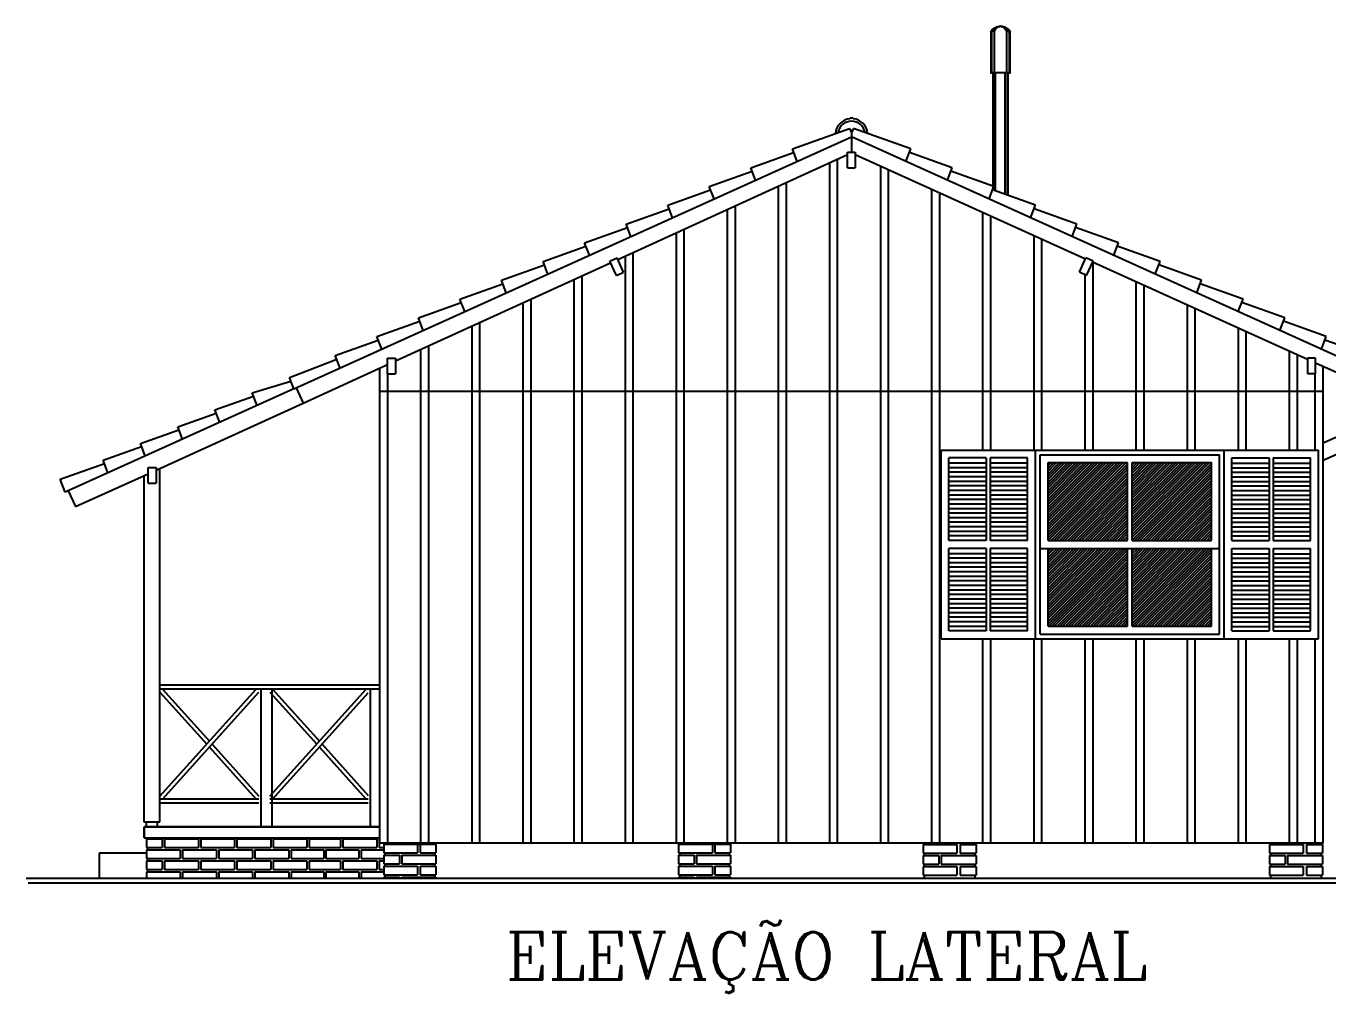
# Model space of a CAD drawing. Extents: x -7 to 226, y -20 to 32.
# Drawn here: x 101.46 to 109.74, y -10.3 to -4.16 of the extents above; entities that cross this region are included whole.
import ezdxf
from ezdxf.enums import TextEntityAlignment as Align

# ---------------------------------------------------------------- set-up
doc = ezdxf.new("R2010")
doc.units = 0
doc.header["$LTSCALE"] = 20
doc.linetypes.add('DASHED2', pattern=[0.375, 0.25, -0.125])
doc.layers.get('0').update_dxf_attribs({"linetype": 'CONTINUOUS'})
for name, color, linetype in [('CONCRETO', 5, 'CONTINUOUS'), ('DIM', 244, 'CONTINUOUS'), ('MADEIRAME', 244, 'CONTINUOUS'), ('PAREDE', 250, 'CONTINUOUS'), ('PEDRA', 250, 'CONTINUOUS'), ('TELHADO', 1, 'CONTINUOUS'), ('TEXTO', 244, 'CONTINUOUS'), ('VISTAL', 30, 'CONTINUOUS'), ('VISTAP', 244, 'CONTINUOUS')]:
    doc.layers.add(name, color=color, linetype=linetype)
doc.styles.add('ROMANC', font='romanc.shx', dxfattribs={"height": 0.08})

# ---------------------------------------------------------------- blocks, each defined once
blk = doc.blocks.new('*X14')
at = {"color": 0, "linetype": 'CONTINUOUS'}
for p, q in [((7.9789, -56.0319), (8.4578, -55.5531)), ((7.9789, -56.0142), (8.4401, -55.5531)), ((7.9789, -55.9966), (8.4224, -55.5531)), ((7.9789, -55.9789), (8.4047, -55.5531)), ((7.9789, -55.9612), (8.387, -55.5531)), ((7.9789, -55.9435), (8.3694, -55.5531)), ((7.9789, -55.9259), (8.3517, -55.5531)), ((7.9789, -55.9082), (8.334, -55.5531)), ((7.9789, -55.8905), (8.3163, -55.5531)), ((7.9789, -55.8728), (8.2987, -55.5531)), ((7.9789, -55.8551), (8.281, -55.5531)), ((7.9789, -55.8375), (8.2633, -55.5531)), ((7.9789, -55.8198), (8.2456, -55.5531)), ((7.9789, -55.8021), (8.2279, -55.5531)), ((7.9789, -55.7844), (8.2103, -55.5531)), ((7.9789, -55.7668), (8.1926, -55.5531)), ((7.9789, -55.7491), (8.1749, -55.5531)), ((7.9789, -55.7314), (8.1572, -55.5531)), ((7.9789, -55.7137), (8.1396, -55.5531)), ((7.9789, -55.696), (8.1219, -55.5531)), ((7.9789, -55.6784), (8.1042, -55.5531)), ((7.9789, -55.6607), (8.0865, -55.5531)), ((7.9789, -55.643), (8.0688, -55.5531)), ((7.9789, -55.6253), (8.0512, -55.5531)), ((7.9789, -55.6077), (8.0335, -55.5531)), ((7.9789, -55.59), (8.0158, -55.5531)), ((7.9789, -55.5723), (7.9981, -55.5531)), ((7.9789, -55.5546), (7.9805, -55.5531)), ((7.9804, -56.0481), (8.4754, -55.5531)), ((7.9981, -56.0481), (8.4839, -55.5623)), ((8.5139, -56.0449), (9.0058, -55.5531)), ((8.5139, -56.0273), (8.9881, -55.5531)), ((8.5139, -56.0096), (8.9704, -55.5531)), ((8.5139, -55.9919), (8.9527, -55.5531)), ((8.5139, -55.9742), (8.9351, -55.5531)), ((8.5139, -55.9565), (8.9174, -55.5531)), ((8.5139, -55.9389), (8.8997, -55.5531)), ((8.5139, -55.9212), (8.882, -55.5531)), ((8.5139, -55.9035), (8.8643, -55.5531)), ((8.5139, -55.8858), (8.8467, -55.5531)), ((8.5139, -55.8682), (8.829, -55.5531)), ((8.5139, -55.8505), (8.8113, -55.5531)), ((8.5139, -55.8328), (8.7936, -55.5531)), ((8.5139, -55.8151), (8.776, -55.5531)), ((8.5139, -55.7974), (8.7583, -55.5531)), ((8.5139, -55.7798), (8.7406, -55.5531)), ((8.5139, -55.7621), (8.7229, -55.5531)), ((8.5139, -55.7444), (8.7052, -55.5531)), ((8.5139, -55.7267), (8.6876, -55.5531)), ((8.5139, -55.7091), (8.6699, -55.5531)), ((8.5139, -55.6914), (8.6522, -55.5531)), ((8.5139, -55.6737), (8.6345, -55.5531)), ((8.5139, -55.656), (8.6169, -55.5531)), ((8.5139, -55.6383), (8.5992, -55.5531)), ((8.5139, -55.6207), (8.5815, -55.5531)), ((8.5139, -55.603), (8.5638, -55.5531)), ((8.5139, -55.5853), (8.5461, -55.5531)), ((8.5139, -55.5676), (8.5285, -55.5531)), ((8.5284, -56.0481), (9.0189, -55.5576)), ((8.0158, -56.0481), (8.4839, -55.58)), ((8.0335, -56.0481), (8.4839, -55.5976)), ((8.0511, -56.0481), (8.4839, -55.6153)), ((8.0688, -56.0481), (8.4839, -55.633)), ((8.0865, -56.0481), (8.4839, -55.6507)), ((8.5461, -56.0481), (9.0189, -55.5753)), ((8.5638, -56.0481), (9.0189, -55.593)), ((8.5815, -56.0481), (9.0189, -55.6106)), ((8.5992, -56.0481), (9.0189, -55.6283)), ((8.6168, -56.0481), (9.0189, -55.646)), ((8.1042, -56.0481), (8.4839, -55.6683)), ((8.1219, -56.0481), (8.4839, -55.686)), ((8.1395, -56.0481), (8.4839, -55.7037)), ((8.1572, -56.0481), (8.4839, -55.7214)), ((8.6345, -56.0481), (9.0189, -55.6637)), ((8.6522, -56.0481), (9.0189, -55.6814)), ((8.6699, -56.0481), (9.0189, -55.699)), ((8.6875, -56.0481), (9.0189, -55.7167)), ((8.7052, -56.0481), (9.0189, -55.7344)), ((8.1749, -56.0481), (8.4839, -55.7391)), ((8.1926, -56.0481), (8.4839, -55.7567)), ((8.2102, -56.0481), (8.4839, -55.7744)), ((8.2279, -56.0481), (8.4839, -55.7921)), ((8.2456, -56.0481), (8.4839, -55.8098)), ((8.7229, -56.0481), (9.0189, -55.7521)), ((8.7406, -56.0481), (9.0189, -55.7697)), ((8.7583, -56.0481), (9.0189, -55.7874)), ((8.7759, -56.0481), (9.0189, -55.8051)), ((8.2633, -56.0481), (8.4839, -55.8274)), ((8.281, -56.0481), (8.4839, -55.8451)), ((8.2986, -56.0481), (8.4839, -55.8628)), ((8.3163, -56.0481), (8.4839, -55.8805)), ((8.334, -56.0481), (8.4839, -55.8982)), ((8.7936, -56.0481), (9.0189, -55.8228)), ((8.8113, -56.0481), (9.0189, -55.8405)), ((8.829, -56.0481), (9.0189, -55.8581)), ((8.8466, -56.0481), (9.0189, -55.8758)), ((8.8643, -56.0481), (9.0189, -55.8935)), ((8.3517, -56.0481), (8.4839, -55.9158)), ((8.3693, -56.0481), (8.4839, -55.9335)), ((8.387, -56.0481), (8.4839, -55.9512)), ((8.4047, -56.0481), (8.4839, -55.9689)), ((8.882, -56.0481), (9.0189, -55.9112)), ((8.8997, -56.0481), (9.0189, -55.9288)), ((8.9174, -56.0481), (9.0189, -55.9465)), ((8.935, -56.0481), (9.0189, -55.9642)), ((8.9527, -56.0481), (9.0189, -55.9819)), ((8.4224, -56.0481), (8.4839, -55.9865)), ((8.4401, -56.0481), (8.4839, -56.0042)), ((8.4577, -56.0481), (8.4839, -56.0219)), ((8.4754, -56.0481), (8.4839, -56.0396)), ((8.9704, -56.0481), (9.0189, -55.9996)), ((8.9881, -56.0481), (9.0189, -56.0172)), ((9.0057, -56.0481), (9.0189, -56.0349)), ((7.9789, -56.5799), (8.4608, -56.0981)), ((7.9789, -56.5623), (8.4431, -56.0981)), ((7.9789, -56.5446), (8.4254, -56.0981)), ((7.9789, -56.5269), (8.4077, -56.0981)), ((7.9789, -56.5092), (8.3901, -56.0981)), ((7.9789, -56.4915), (8.3724, -56.0981)), ((7.9789, -56.4739), (8.3547, -56.0981)), ((7.9789, -56.4562), (8.337, -56.0981)), ((7.9789, -56.4385), (8.3193, -56.0981)), ((7.9789, -56.4208), (8.3017, -56.0981)), ((7.9789, -56.4032), (8.284, -56.0981)), ((7.9789, -56.3855), (8.2663, -56.0981)), ((7.9789, -56.3678), (8.2486, -56.0981)), ((7.9789, -56.3501), (8.231, -56.0981)), ((7.9789, -56.3324), (8.2133, -56.0981)), ((7.9789, -56.3148), (8.1956, -56.0981)), ((7.9789, -56.2971), (8.1779, -56.0981)), ((7.9789, -56.2794), (8.1602, -56.0981)), ((7.9789, -56.2617), (8.1426, -56.0981)), ((7.9789, -56.2441), (8.1249, -56.0981)), ((7.9789, -56.2264), (8.1072, -56.0981)), ((7.9789, -56.2087), (8.0895, -56.0981)), ((7.9789, -56.191), (8.0719, -56.0981)), ((7.9789, -56.1733), (8.0542, -56.0981)), ((7.9789, -56.1557), (8.0365, -56.0981)), ((7.9789, -56.138), (8.0188, -56.0981)), ((7.9789, -56.1203), (8.0011, -56.0981)), ((7.9789, -56.1026), (7.9835, -56.0981)), ((7.9834, -56.5931), (8.4784, -56.0981)), ((8.0011, -56.5931), (8.4839, -56.1103)), ((8.0188, -56.5931), (8.4839, -56.128)), ((8.0365, -56.5931), (8.4839, -56.1456)), ((8.5139, -56.1156), (8.5315, -56.0981)), ((8.5139, -56.1333), (8.5492, -56.0981)), ((8.5139, -56.151), (8.5668, -56.0981)), ((8.5139, -56.1687), (8.5845, -56.0981)), ((8.5139, -56.1864), (8.6022, -56.0981)), ((8.5139, -56.204), (8.6199, -56.0981)), ((8.5139, -56.2217), (8.6375, -56.0981)), ((8.5139, -56.2394), (8.6552, -56.0981)), ((8.5139, -56.2571), (8.6729, -56.0981)), ((8.5139, -56.2747), (8.6906, -56.0981)), ((8.5139, -56.2924), (8.7083, -56.0981)), ((8.5139, -56.3101), (8.7259, -56.0981)), ((8.5139, -56.3278), (8.7436, -56.0981)), ((8.5139, -56.3455), (8.7613, -56.0981)), ((8.5139, -56.3631), (8.779, -56.0981)), ((8.5139, -56.3808), (8.7966, -56.0981)), ((8.5139, -56.3985), (8.8143, -56.0981)), ((8.5139, -56.4162), (8.832, -56.0981)), ((8.5139, -56.4338), (8.8497, -56.0981)), ((8.5139, -56.4515), (8.8674, -56.0981)), ((8.5139, -56.4692), (8.885, -56.0981)), ((8.5139, -56.4869), (8.9027, -56.0981)), ((8.5139, -56.5046), (8.9204, -56.0981)), ((8.5139, -56.5222), (8.9381, -56.0981)), ((8.5139, -56.5399), (8.9557, -56.0981)), ((8.5139, -56.5576), (8.9734, -56.0981)), ((8.5139, -56.5753), (8.9911, -56.0981)), ((8.5139, -56.5929), (9.0088, -56.0981)), ((8.5314, -56.5931), (9.0189, -56.1056)), ((8.5491, -56.5931), (9.0189, -56.1233)), ((8.5668, -56.5931), (9.0189, -56.141)), ((8.0542, -56.5931), (8.4839, -56.1633)), ((8.0718, -56.5931), (8.4839, -56.181)), ((8.0895, -56.5931), (8.4839, -56.1987)), ((8.1072, -56.5931), (8.4839, -56.2164)), ((8.5845, -56.5931), (9.0189, -56.1587)), ((8.6022, -56.5931), (9.0189, -56.1763)), ((8.6198, -56.5931), (9.0189, -56.194)), ((8.6375, -56.5931), (9.0189, -56.2117)), ((8.6552, -56.5931), (9.0189, -56.2294)), ((8.1249, -56.5931), (8.4839, -56.234)), ((8.1425, -56.5931), (8.4839, -56.2517)), ((8.1602, -56.5931), (8.4839, -56.2694)), ((8.1779, -56.5931), (8.4839, -56.2871)), ((8.1956, -56.5931), (8.4839, -56.3047)), ((8.6729, -56.5931), (9.0189, -56.247)), ((8.6905, -56.5931), (9.0189, -56.2647)), ((8.7082, -56.5931), (9.0189, -56.2824)), ((8.7259, -56.5931), (9.0189, -56.3001)), ((8.2133, -56.5931), (8.4839, -56.3224)), ((8.2309, -56.5931), (8.4839, -56.3401)), ((8.2486, -56.5931), (8.4839, -56.3578)), ((8.2663, -56.5931), (8.4839, -56.3755)), ((8.284, -56.5931), (8.4839, -56.3931)), ((8.7436, -56.5931), (9.0189, -56.3177)), ((8.7613, -56.5931), (9.0189, -56.3354)), ((8.7789, -56.5931), (9.0189, -56.3531)), ((8.7966, -56.5931), (9.0189, -56.3708)), ((8.8143, -56.5931), (9.0189, -56.3885)), ((8.3016, -56.5931), (8.4839, -56.4108)), ((8.3193, -56.5931), (8.4839, -56.4285)), ((8.337, -56.5931), (8.4839, -56.4462)), ((8.3547, -56.5931), (8.4839, -56.4638)), ((8.3724, -56.5931), (8.4839, -56.4815)), ((8.832, -56.5931), (9.0189, -56.4061)), ((8.8496, -56.5931), (9.0189, -56.4238)), ((8.8673, -56.5931), (9.0189, -56.4415)), ((8.885, -56.5931), (9.0189, -56.4592)), ((8.9027, -56.5931), (9.0189, -56.4768)), ((8.39, -56.5931), (8.4839, -56.4992)), ((8.4077, -56.5931), (8.4839, -56.5169)), ((8.4254, -56.5931), (8.4839, -56.5346)), ((8.4431, -56.5931), (8.4839, -56.5522)), ((8.9204, -56.5931), (9.0189, -56.4945)), ((8.938, -56.5931), (9.0189, -56.5122)), ((8.9557, -56.5931), (9.0189, -56.5299)), ((8.9734, -56.5931), (9.0189, -56.5476)), ((8.9911, -56.5931), (9.0189, -56.5652)), ((8.4607, -56.5931), (8.4839, -56.5699)), ((8.4784, -56.5931), (8.4839, -56.5876)), ((9.0087, -56.5931), (9.0189, -56.5829))]:
    blk.add_line(p, q, dxfattribs=at)

msp = doc.modelspace()

# ---------------------------------------------------------------- linework, layer by layer
at = {"layer": 'CONCRETO', "color": 30, "linetype": 'CONTINUOUS'}
msp.add_line((103.1632, -6.4642), (101.7087, -7.1199), dxfattribs=at)
at = {"layer": 'DIM', "color": 30, "linetype": 'CONTINUOUS'}
for p, q in [((102.2105, -9.218), (102.2105, -7.0163)), ((102.3105, -9.218), (102.3105, -6.9704)), ((102.9555, -9.248), (102.9555, -8.373)), ((103.0255, -9.248), (103.0255, -8.373)), ((102.2105, -9.318), (102.2105, -9.248))]:
    msp.add_line(p, q, dxfattribs=at)
at = {"layer": 'MADEIRAME'}
for p, q in [((103.1632, -6.4642), (106.7105, -4.8608)), ((110.2579, -6.4642), (106.7105, -4.8608)), ((108.1986, -5.6385), (106.7346, -4.9768)), ((109.6118, -6.2773), (108.2441, -5.6591)), ((110.204, -6.545), (109.6618, -6.2999))]:
    msp.add_line(p, q, dxfattribs=at)
at = {"layer": 'MADEIRAME', "color": 244, "linetype": 'CONTINUOUS'}
for p, q in [((106.7105, -4.8153), (106.7105, -4.9591)), ((106.6846, -5.0591), (106.6846, -4.9591)), ((106.6846, -4.9591), (106.7346, -4.9591)), ((106.7346, -4.9586), (106.7346, -5.0591)), ((106.6846, -5.0591), (106.7346, -5.0591)), ((103.7593, -6.368), (103.7593, -6.268)), ((103.7593, -6.268), (103.8093, -6.268)), ((103.8093, -6.268), (103.8093, -6.368)), ((109.6118, -6.268), (109.6118, -6.368)), ((109.6618, -6.268), (109.6118, -6.268)), ((109.6618, -6.368), (109.6618, -6.268)), ((103.7593, -6.368), (103.8093, -6.368)), ((109.6618, -6.368), (109.6118, -6.368)), ((103.1777, -6.4577), (103.2219, -6.5545))]:
    msp.add_line(p, q, dxfattribs=at)
at = {"layer": 'MADEIRAME', "color": 30}
for p, q in [((103.7105, -6.478), (109.7105, -6.478)), ((110.2496, -6.5656), (109.7105, -6.8083)), ((110.3714, -6.6206), (109.7105, -6.9187))]:
    msp.add_line(p, q, dxfattribs=at)
at = {"layer": 'MADEIRAME', "color": 250, "linetype": 'CONTINUOUS'}
for p, q in [((102.2361, -7.0632), (102.2361, -6.9632)), ((102.2361, -6.9632), (102.2861, -6.9632)), ((102.2861, -6.9632), (102.2861, -7.0632)), ((102.2361, -7.0632), (102.2861, -7.0632))]:
    msp.add_line(p, q, dxfattribs=at)
at = {"layer": 'MADEIRAME', "color": 30, "linetype": 'CONTINUOUS'}
for p, q in [((102.3105, -9.0543), (102.9237, -8.373)), ((102.3105, -8.3917), (102.6087, -8.723)), ((102.3274, -8.373), (102.6255, -8.7043)), ((102.3274, -9.073), (102.9405, -8.3917)), ((103.0105, -9.0543), (103.6237, -8.373)), ((103.0105, -8.3917), (103.3087, -8.723)), ((103.0274, -8.373), (103.3255, -8.7043)), ((103.0274, -9.073), (103.6355, -8.3972)), ((102.6255, -8.7417), (102.9237, -9.073)), ((102.6424, -8.723), (102.9405, -9.0543)), ((103.3255, -8.7417), (103.6237, -9.073)), ((103.3424, -8.723), (103.6355, -9.0488))]:
    msp.add_line(p, q, dxfattribs=at)
at = {"layer": 'PAREDE', "color": 244, "linetype": 'CONTINUOUS'}
for p, q in [((106.7009, -4.7423), (106.6993, -4.7466)), ((106.7202, -4.7423), (106.7217, -4.7466)), ((106.334, -4.9386), (106.6971, -4.8089)), ((106.6081, -4.8385), (106.6252, -4.8324)), ((106.6971, -4.8089), (106.7105, -4.8368)), ((106.6971, -4.8089), (106.7105, -4.8368)), ((106.724, -4.8089), (106.7105, -4.8368)), ((107.0871, -4.9386), (106.724, -4.8089)), ((106.813, -4.8385), (106.7959, -4.8324)), ((106.0696, -5.0579), (106.3423, -4.9605)), ((106.3642, -5.0173), (106.334, -4.9386)), ((107.0569, -5.0173), (107.0871, -4.9386)), ((107.3515, -5.0579), (107.0787, -4.9605)), ((105.8053, -5.1772), (106.078, -5.0798)), ((106.0999, -5.1368), (106.0696, -5.0579)), ((107.3211, -5.1368), (107.3515, -5.0579)), ((107.6158, -5.1772), (107.3431, -5.0798)), ((105.541, -5.2965), (105.8137, -5.199)), ((105.8357, -5.2562), (105.8053, -5.1772)), ((107.5854, -5.2562), (107.6158, -5.1772)), ((107.8801, -5.2965), (107.6074, -5.199)), ((105.5714, -5.3757), (105.541, -5.2965)), ((107.8497, -5.3757), (107.8801, -5.2965)), ((105.2766, -5.4158), (105.5494, -5.3183)), ((108.1444, -5.4158), (107.8717, -5.3183)), ((105.0123, -5.5351), (105.285, -5.4376)), ((105.3071, -5.4951), (105.2766, -5.4158)), ((108.1139, -5.4951), (108.1444, -5.4158)), ((108.4088, -5.5351), (108.136, -5.4376)), ((105.0429, -5.6146), (105.0123, -5.5351)), ((108.3782, -5.6146), (108.4088, -5.5351)), ((104.748, -5.6544), (105.0207, -5.5569)), ((105.1738, -5.6522), (105.2194, -5.6316)), ((108.2472, -5.6522), (108.2017, -5.6316)), ((108.6731, -5.6544), (108.4004, -5.5569)), ((104.4837, -5.7737), (104.7564, -5.6762)), ((104.7786, -5.734), (104.748, -5.6544)), ((108.6425, -5.734), (108.6731, -5.6544)), ((108.9374, -5.7737), (108.6647, -5.6762)), ((104.2193, -5.893), (104.4921, -5.7955)), ((104.5143, -5.8535), (104.4837, -5.7737)), ((105.215, -5.7433), (105.2607, -5.7227)), ((108.2061, -5.7433), (108.1604, -5.7227)), ((108.9067, -5.8535), (108.9374, -5.7737)), ((109.2017, -5.893), (108.929, -5.7955)), ((103.955, -6.0123), (104.2277, -5.9148)), ((104.2501, -5.9729), (104.2193, -5.893)), ((109.171, -5.9729), (109.2017, -5.893)), ((109.4661, -6.0123), (109.1933, -5.9148)), ((103.6907, -6.1315), (103.9634, -6.0341)), ((103.9858, -6.0924), (103.955, -6.0123)), ((109.4353, -6.0924), (109.4661, -6.0123)), ((109.7304, -6.1315), (109.4577, -6.0341)), ((103.4263, -6.2508), (103.6991, -6.1534)), ((103.7218, -6.2124), (103.6907, -6.1315)), ((109.6993, -6.2124), (109.7304, -6.1315)), ((109.9947, -6.2508), (109.722, -6.1534)), ((103.1355, -6.3923), (103.4356, -6.2748)), ((103.4574, -6.3316), (103.4263, -6.2508)), ((109.7105, -9.353), (109.7105, -6.3219)), ((103.1632, -6.4642), (103.1355, -6.3923))]:
    msp.add_line(p, q, dxfattribs=at)
at = {"layer": 'PAREDE', "color": 30, "linetype": 'CONTINUOUS'}
for p, q in [((102.8977, -6.4894), (103.1439, -6.4142)), ((102.6612, -6.5975), (102.9058, -6.5106)), ((102.9287, -6.57), (102.8977, -6.4894)), ((102.4241, -6.7044), (102.6688, -6.6174)), ((102.6916, -6.6768), (102.6612, -6.5975)), ((102.4546, -6.7837), (102.4241, -6.7044)), ((102.1871, -6.8112), (102.4318, -6.7243)), ((101.9501, -6.9181), (102.1948, -6.8311)), ((102.2176, -6.8905), (102.1871, -6.8112)), ((101.6771, -7.0377), (101.9577, -6.938)), ((101.9806, -6.9973), (101.9501, -6.9181)), ((101.7087, -7.1199), (101.6771, -7.0377))]:
    msp.add_line(p, q, dxfattribs=at)
at = {"layer": 'PEDRA', "color": 244}
for p, q in [((103.7105, -9.353), (103.7105, -6.3315)), ((109.7105, -9.353), (103.7105, -9.353))]:
    msp.add_line(p, q, dxfattribs=at)
at = {"layer": 'PEDRA', "color": 30}
msp.add_line((103.6505, -9.248), (103.6505, -8.373), dxfattribs=at)
at = {"layer": 'TELHADO', "color": 244, "linetype": 'CONTINUOUS'}
for p, q in [((107.568, -6.903), (107.568, -7.428)), ((107.593, -6.903), (107.593, -7.428)), ((109.368, -6.903), (109.368, -7.428)), ((109.393, -6.903), (109.393, -7.428)), ((107.568, -7.478), (107.568, -8.003)), ((107.593, -7.478), (107.593, -8.003)), ((109.368, -7.478), (109.368, -8.003)), ((109.393, -7.478), (109.393, -8.003))]:
    msp.add_line(p, q, dxfattribs=at)
for centre, radius, start, end in [((106.7105, -4.8489), 0.103, 96.24827, 174.19626), ((106.7105, -4.8489), 0.087, 10.94119, 169.05881), ((106.7105, -4.8448), 0.103, 84.60708, 95.39292), ((106.7105, -4.8489), 0.103, 5.80374, 83.75173)]:
    msp.add_arc(centre, radius, start, end, dxfattribs=at)
at = {"layer": 'VISTAL', "color": 30}
for p, q in [((107.6162, -4.4535), (107.6162, -5.2022)), ((107.6269, -5.206), (107.6269, -4.4535)), ((107.6888, -5.2282), (107.6888, -4.4535)), ((107.6996, -4.4535), (107.6996, -5.232))]:
    msp.add_line(p, q, dxfattribs=at)
at = {"layer": 'VISTAL', "color": 30, "linetype": 'CONTINUOUS'}
for p, q in [((102.2105, -9.248), (103.7105, -9.248)), ((102.2105, -9.248), (102.2105, -9.318)), ((102.2255, -9.248), (102.2255, -9.218)), ((102.2955, -9.248), (102.2955, -9.218)), ((102.2105, -9.318), (103.7105, -9.318))]:
    msp.add_line(p, q, dxfattribs=at)
at = {"layer": 'VISTAL', "color": 30}
for points in [[(107.596, -4.1964), (107.6043, -4.1821), (107.6174, -4.1702), (107.6317, -4.1618), (107.6484, -4.1571), (107.6662, -4.1571), (107.6829, -4.1618), (107.6972, -4.1702), (107.7103, -4.1821), (107.7198, -4.1964)], [(107.596, -4.1964), (107.596, -4.4535), (107.6031, -4.4535), (107.6031, -4.1964)], [(107.6019, -4.1964), (107.6115, -4.1809), (107.6246, -4.1678), (107.6412, -4.1595), (107.6591, -4.1571)], [(107.6222, -4.1821), (107.6162, -4.1964)], [(107.6174, -4.1964), (107.6174, -4.4535)], [(107.6222, -4.1821), (107.6317, -4.1702), (107.6448, -4.1618), (107.6591, -4.1571), (107.6555, -4.1571), (107.6698, -4.1618), (107.6829, -4.1702), (107.6924, -4.1821), (107.6984, -4.1964)], [(107.6734, -4.1595), (107.6555, -4.1571)], [(107.6734, -4.1595), (107.69, -4.1678), (107.7031, -4.1809), (107.7127, -4.1964)], [(107.6984, -4.4535), (107.6984, -4.1964)], [(107.7127, -4.1964), (107.7127, -4.4535), (107.7198, -4.4535), (107.7198, -4.1964)], [(107.7198, -4.4535), (107.596, -4.4535)], [(107.6103, -4.4535), (107.6103, -5.2001)], [(107.7055, -4.4535), (107.7055, -5.2341)]]:
    msp.add_lwpolyline(points, dxfattribs=at)
at = {"layer": 'VISTAP', "color": 244}
for p, q in [((105.2237, -5.6411), (106.6846, -4.9744)), ((105.2605, -5.7228), (105.2194, -5.6316)), ((108.1605, -5.7228), (108.2017, -5.6316)), ((103.8093, -6.2865), (105.1782, -5.6618)), ((105.215, -5.7433), (105.1738, -5.6522)), ((108.2061, -5.7433), (108.2472, -5.6522)), ((103.2219, -6.5545), (103.7593, -6.3093))]:
    msp.add_line(p, q, dxfattribs=at)
at = {"layer": 'VISTAP', "color": 30}
for p, q in [((106.5717, -9.353), (106.5717, -5.026)), ((106.6217, -9.353), (106.6217, -5.0031)), ((106.8967, -9.353), (106.8967, -5.05)), ((106.9467, -9.353), (106.9467, -5.0726)), ((106.2467, -9.353), (106.2467, -5.1743)), ((106.2967, -9.353), (106.2967, -5.1514)), ((107.2217, -9.353), (107.2217, -5.1969)), ((105.9717, -9.353), (105.9717, -5.2997)), ((107.2717, -9.353), (107.2717, -5.2195)), ((105.9217, -9.353), (105.9217, -5.3226)), ((107.5467, -6.853), (107.5467, -5.3438)), ((107.5967, -6.853), (107.5967, -5.3664)), ((105.6467, -9.353), (105.6467, -5.4481)), ((105.5967, -9.353), (105.5967, -5.4709)), ((107.8717, -6.853), (107.8717, -5.4907)), ((107.9217, -6.853), (107.9217, -5.5133)), ((105.2717, -9.353), (105.2717, -5.6192)), ((105.3217, -9.353), (105.3217, -5.5964)), ((108.2467, -6.853), (108.2467, -5.6519)), ((104.9467, -9.353), (104.9467, -5.7675)), ((104.9967, -9.353), (104.9967, -5.7447)), ((108.1967, -6.853), (108.1967, -5.7391)), ((108.5217, -6.853), (108.5217, -5.7845)), ((108.5717, -6.853), (108.5717, -5.8071)), ((104.6217, -9.353), (104.6217, -5.9158)), ((104.6717, -9.353), (104.6717, -5.893)), ((108.8467, -6.853), (108.8467, -5.9314)), ((108.8967, -6.853), (108.8967, -5.954)), ((104.3467, -9.353), (104.3467, -6.0413)), ((104.2967, -9.353), (104.2967, -6.0641)), ((109.1717, -6.853), (109.1717, -6.0783)), ((109.2217, -6.853), (109.2217, -6.1009)), ((104.0217, -9.353), (104.0217, -6.1896)), ((103.9717, -9.353), (103.9717, -6.2124)), ((109.4967, -6.853), (109.4967, -6.2252)), ((109.5467, -6.853), (109.5467, -6.2479)), ((103.7605, -9.353), (103.7605, -6.368)), ((109.6605, -6.853), (109.6605, -6.368)), ((102.2861, -6.9815), (103.2219, -6.5545)), ((101.7735, -7.2125), (102.2361, -7.0048)), ((107.5467, -9.353), (107.5467, -8.053)), ((107.5967, -9.353), (107.5967, -8.053)), ((107.8717, -9.353), (107.8717, -8.053)), ((107.9217, -9.353), (107.9217, -8.053)), ((108.1967, -9.353), (108.1967, -8.053)), ((108.2467, -9.353), (108.2467, -8.053)), ((108.5217, -9.353), (108.5217, -8.053)), ((108.5717, -9.353), (108.5717, -8.053)), ((108.8467, -9.353), (108.8467, -8.053)), ((108.8967, -9.353), (108.8967, -8.053)), ((109.1717, -9.353), (109.1717, -8.053)), ((109.2217, -9.353), (109.2217, -8.053)), ((109.4967, -9.353), (109.4967, -8.053)), ((109.5467, -9.353), (109.5467, -8.053)), ((109.6605, -9.353), (109.6605, -8.053)), ((103.7105, -8.348), (102.3105, -8.348)), ((103.7105, -8.373), (102.3105, -8.373)), ((102.9405, -9.073), (102.3105, -9.073)), ((102.9405, -9.098), (102.3105, -9.098)), ((103.6355, -9.073), (103.0105, -9.073)), ((103.6355, -9.098), (103.0105, -9.098)), ((103.7105, -9.248), (102.2105, -9.248))]:
    msp.add_line(p, q, dxfattribs=at)
at = {"layer": 'VISTAP', "color": 244, "linetype": 'CONTINUOUS'}
for p, q in [((107.2805, -6.853), (109.6805, -6.853)), ((107.2805, -8.053), (107.2805, -6.853)), ((107.8805, -8.053), (107.8805, -6.853)), ((109.0805, -8.053), (109.0805, -6.853)), ((109.6805, -8.053), (109.6805, -6.853)), ((107.3305, -7.428), (107.3305, -6.903)), ((107.568, -6.903), (107.3305, -6.903)), ((107.568, -6.9367), (107.3305, -6.9367)), ((107.8305, -6.903), (107.593, -6.903)), ((107.8305, -6.9367), (107.593, -6.9367)), ((107.8305, -7.428), (107.8305, -6.903)), ((107.9105, -6.883), (109.0505, -6.883)), ((107.9105, -8.023), (107.9105, -6.883)), ((107.9605, -7.428), (107.9605, -6.933)), ((107.9605, -6.933), (108.4655, -6.933)), ((108.4655, -7.428), (108.4655, -6.933)), ((108.4955, -6.933), (109.0005, -6.933)), ((108.4955, -7.428), (108.4955, -6.933)), ((109.0005, -7.428), (109.0005, -6.933)), ((109.0505, -8.023), (109.0505, -6.883)), ((109.1305, -7.428), (109.1305, -6.903)), ((109.1305, -6.903), (109.368, -6.903)), ((109.1305, -6.9367), (109.368, -6.9367)), ((109.393, -6.903), (109.6305, -6.903)), ((109.393, -6.9367), (109.6305, -6.9367)), ((109.6305, -7.428), (109.6305, -6.903)), ((107.568, -6.9656), (107.3305, -6.9656)), ((107.568, -6.9945), (107.3305, -6.9945)), ((107.568, -7.0234), (107.3305, -7.0234)), ((107.8305, -6.9656), (107.593, -6.9656)), ((107.8305, -6.9945), (107.593, -6.9945)), ((107.8305, -7.0234), (107.593, -7.0234)), ((109.1305, -6.9656), (109.368, -6.9656)), ((109.1305, -6.9945), (109.368, -6.9945)), ((109.1305, -7.0234), (109.368, -7.0234)), ((109.393, -6.9656), (109.6305, -6.9656)), ((109.393, -6.9945), (109.6305, -6.9945)), ((109.393, -7.0234), (109.6305, -7.0234)), ((107.568, -7.0523), (107.3305, -7.0523)), ((107.568, -7.0812), (107.3305, -7.0812)), ((107.568, -7.1101), (107.3305, -7.1101)), ((107.8305, -7.0523), (107.593, -7.0523)), ((107.8305, -7.0812), (107.593, -7.0812)), ((107.8305, -7.1101), (107.593, -7.1101)), ((109.1305, -7.0523), (109.368, -7.0523)), ((109.1305, -7.0812), (109.368, -7.0812)), ((109.1305, -7.1101), (109.368, -7.1101)), ((109.393, -7.0523), (109.6305, -7.0523)), ((109.393, -7.0812), (109.6305, -7.0812)), ((109.393, -7.1101), (109.6305, -7.1101)), ((107.568, -7.139), (107.3305, -7.139)), ((107.568, -7.1679), (107.3305, -7.1679)), ((107.568, -7.1968), (107.3305, -7.1968)), ((107.8305, -7.139), (107.593, -7.139)), ((107.8305, -7.1679), (107.593, -7.1679)), ((107.8305, -7.1968), (107.593, -7.1968)), ((109.1305, -7.139), (109.368, -7.139)), ((109.1305, -7.1679), (109.368, -7.1679)), ((109.1305, -7.1968), (109.368, -7.1968)), ((109.393, -7.139), (109.6305, -7.139)), ((109.393, -7.1679), (109.6305, -7.1679)), ((109.393, -7.1968), (109.6305, -7.1968)), ((107.568, -7.2257), (107.3305, -7.2257)), ((107.568, -7.2546), (107.3305, -7.2546)), ((107.568, -7.2835), (107.3305, -7.2835)), ((107.8305, -7.2257), (107.593, -7.2257)), ((107.8305, -7.2546), (107.593, -7.2546)), ((107.8305, -7.2835), (107.593, -7.2835)), ((109.1305, -7.2257), (109.368, -7.2257)), ((109.1305, -7.2546), (109.368, -7.2546)), ((109.1305, -7.2835), (109.368, -7.2835)), ((109.393, -7.2257), (109.6305, -7.2257)), ((109.393, -7.2546), (109.6305, -7.2546)), ((109.393, -7.2835), (109.6305, -7.2835)), ((107.568, -7.3124), (107.3305, -7.3124)), ((107.568, -7.3413), (107.3305, -7.3413)), ((107.568, -7.3702), (107.3305, -7.3702)), ((107.8305, -7.3124), (107.593, -7.3124)), ((107.8305, -7.3413), (107.593, -7.3413)), ((107.8305, -7.3702), (107.593, -7.3702)), ((109.1305, -7.3124), (109.368, -7.3124)), ((109.1305, -7.3413), (109.368, -7.3413)), ((109.1305, -7.3702), (109.368, -7.3702)), ((109.393, -7.3124), (109.6305, -7.3124)), ((109.393, -7.3413), (109.6305, -7.3413)), ((109.393, -7.3702), (109.6305, -7.3702)), ((107.568, -7.3991), (107.3305, -7.3991)), ((107.568, -7.428), (107.3305, -7.428)), ((107.8305, -7.3991), (107.593, -7.3991)), ((107.8305, -7.428), (107.593, -7.428)), ((107.9605, -7.428), (108.4655, -7.428)), ((108.4955, -7.428), (109.0005, -7.428)), ((109.1305, -7.3991), (109.368, -7.3991)), ((109.1305, -7.428), (109.368, -7.428)), ((109.393, -7.3991), (109.6305, -7.3991)), ((109.393, -7.428), (109.6305, -7.428)), ((107.568, -7.478), (107.3305, -7.478)), ((107.3305, -8.003), (107.3305, -7.478)), ((107.568, -7.5117), (107.3305, -7.5117)), ((107.8305, -7.478), (107.593, -7.478)), ((107.8305, -7.5117), (107.593, -7.5117)), ((107.8305, -8.003), (107.8305, -7.478)), ((107.9105, -7.478), (109.0505, -7.478)), ((107.9605, -7.973), (107.9605, -7.478)), ((108.4655, -7.973), (108.4655, -7.478)), ((108.4955, -7.973), (108.4955, -7.478)), ((109.0005, -7.973), (109.0005, -7.478)), ((109.1305, -7.478), (109.368, -7.478)), ((109.1305, -8.003), (109.1305, -7.478)), ((109.1305, -7.5117), (109.368, -7.5117)), ((109.393, -7.478), (109.6305, -7.478)), ((109.393, -7.5117), (109.6305, -7.5117)), ((109.6305, -8.003), (109.6305, -7.478)), ((107.568, -7.5406), (107.3305, -7.5406)), ((107.568, -7.5695), (107.3305, -7.5695)), ((107.568, -7.5984), (107.3305, -7.5984)), ((107.8305, -7.5406), (107.593, -7.5406)), ((107.8305, -7.5695), (107.593, -7.5695)), ((107.8305, -7.5984), (107.593, -7.5984)), ((109.1305, -7.5406), (109.368, -7.5406)), ((109.1305, -7.5695), (109.368, -7.5695)), ((109.1305, -7.5984), (109.368, -7.5984)), ((109.393, -7.5406), (109.6305, -7.5406)), ((109.393, -7.5695), (109.6305, -7.5695)), ((109.393, -7.5984), (109.6305, -7.5984)), ((107.568, -7.6273), (107.3305, -7.6273)), ((107.568, -7.6562), (107.3305, -7.6562)), ((107.568, -7.6851), (107.3305, -7.6851)), ((107.8305, -7.6273), (107.593, -7.6273)), ((107.8305, -7.6562), (107.593, -7.6562)), ((107.8305, -7.6851), (107.593, -7.6851)), ((109.1305, -7.6273), (109.368, -7.6273)), ((109.1305, -7.6562), (109.368, -7.6562)), ((109.1305, -7.6851), (109.368, -7.6851)), ((109.393, -7.6273), (109.6305, -7.6273)), ((109.393, -7.6562), (109.6305, -7.6562)), ((109.393, -7.6851), (109.6305, -7.6851)), ((107.568, -7.714), (107.3305, -7.714)), ((107.568, -7.7429), (107.3305, -7.7429)), ((107.568, -7.7718), (107.3305, -7.7718)), ((107.8305, -7.714), (107.593, -7.714)), ((107.8305, -7.7429), (107.593, -7.7429)), ((107.8305, -7.7718), (107.593, -7.7718)), ((109.1305, -7.714), (109.368, -7.714)), ((109.1305, -7.7429), (109.368, -7.7429)), ((109.1305, -7.7718), (109.368, -7.7718)), ((109.393, -7.714), (109.6305, -7.714)), ((109.393, -7.7429), (109.6305, -7.7429)), ((109.393, -7.7718), (109.6305, -7.7718)), ((107.568, -7.8007), (107.3305, -7.8007)), ((107.568, -7.8296), (107.3305, -7.8296)), ((107.568, -7.8585), (107.3305, -7.8585)), ((107.8305, -7.8007), (107.593, -7.8007)), ((107.8305, -7.8296), (107.593, -7.8296)), ((107.8305, -7.8585), (107.593, -7.8585)), ((109.1305, -7.8007), (109.368, -7.8007)), ((109.1305, -7.8296), (109.368, -7.8296)), ((109.1305, -7.8585), (109.368, -7.8585)), ((109.393, -7.8007), (109.6305, -7.8007)), ((109.393, -7.8296), (109.6305, -7.8296)), ((109.393, -7.8585), (109.6305, -7.8585)), ((107.568, -7.8874), (107.3305, -7.8874)), ((107.568, -7.9163), (107.3305, -7.9163)), ((107.568, -7.9452), (107.3305, -7.9452)), ((107.8305, -7.8874), (107.593, -7.8874)), ((107.8305, -7.9163), (107.593, -7.9163)), ((107.8305, -7.9452), (107.593, -7.9452)), ((109.1305, -7.8874), (109.368, -7.8874)), ((109.1305, -7.9163), (109.368, -7.9163)), ((109.1305, -7.9452), (109.368, -7.9452)), ((109.393, -7.8874), (109.6305, -7.8874)), ((109.393, -7.9163), (109.6305, -7.9163)), ((109.393, -7.9452), (109.6305, -7.9452)), ((107.568, -7.9741), (107.3305, -7.9741)), ((107.568, -8.003), (107.3305, -8.003)), ((107.8305, -7.9741), (107.593, -7.9741)), ((107.8305, -8.003), (107.593, -8.003)), ((107.9105, -8.023), (109.0505, -8.023)), ((107.9605, -7.973), (108.4655, -7.973)), ((108.4955, -7.973), (109.0005, -7.973)), ((109.1305, -7.9741), (109.368, -7.9741)), ((109.1305, -8.003), (109.368, -8.003)), ((109.393, -7.9741), (109.6305, -7.9741)), ((109.393, -8.003), (109.6305, -8.003)), ((107.2805, -8.053), (109.6805, -8.053)), ((103.7055, -9.3242), (103.7105, -9.3242)), ((103.7055, -9.3242), (103.7055, -9.3792)), ((107.1719, -9.353), (107.1719, -9.3612)), ((103.7055, -9.3792), (103.7355, -9.3792)), ((107.1655, -9.3612), (107.2655, -9.3612)), ((107.2875, -9.5012), (107.3475, -9.5012)), ((109.4906, -9.5012), (109.5505, -9.5012)), ((107.2875, -9.5562), (107.3475, -9.5562)), ((109.4906, -9.5562), (109.5505, -9.5562))]:
    msp.add_line(p, q, dxfattribs=at)
at = {"layer": 'VISTAP', "color": 30, "linetype": 'DASHED2'}
msp.add_line((101.7279, -7.1112), (101.7735, -7.2125), dxfattribs=at)
at = {"layer": 'VISTAP', "color": 30, "linetype": 'CONTINUOUS'}
for p, q in [((102.3105, -9.218), (102.2105, -9.218)), ((102.2255, -9.3242), (102.2255, -9.3792)), ((102.2255, -9.3242), (102.3255, -9.3242)), ((102.3255, -9.3242), (102.3255, -9.3792)), ((102.3405, -9.3242), (102.5555, -9.3242)), ((102.3405, -9.3242), (102.3405, -9.3792)), ((102.5555, -9.3242), (102.5555, -9.3792)), ((102.5705, -9.3242), (102.5705, -9.3792)), ((102.5705, -9.3242), (102.7855, -9.3242)), ((102.7855, -9.3242), (102.7855, -9.3792)), ((102.8005, -9.3242), (102.8005, -9.3792)), ((102.8005, -9.3242), (103.0155, -9.3242)), ((103.0155, -9.3242), (103.0155, -9.3792)), ((103.0305, -9.3242), (103.2455, -9.3242)), ((103.0305, -9.3242), (103.0305, -9.3792)), ((103.2455, -9.3242), (103.2455, -9.3792)), ((103.2605, -9.3242), (103.2605, -9.3792)), ((103.2605, -9.3242), (103.3605, -9.3242)), ((103.3605, -9.3242), (103.4605, -9.3242)), ((103.4605, -9.3242), (103.4605, -9.3792)), ((103.4755, -9.3242), (103.4755, -9.3792)), ((103.4755, -9.3242), (103.6905, -9.3242)), ((103.6905, -9.3242), (103.6905, -9.3792)), ((101.9255, -9.4166), (101.9255, -9.5766)), ((102.2255, -9.4166), (101.9255, -9.4166)), ((102.2255, -9.3792), (102.3255, -9.3792)), ((102.2255, -9.3942), (102.4405, -9.3942)), ((102.2255, -9.3942), (102.2255, -9.4492)), ((102.2255, -9.3943), (102.3121, -9.3943)), ((102.2319, -9.3792), (102.2319, -9.3943)), ((102.2928, -9.3792), (102.3255, -9.3792)), ((102.3405, -9.3792), (102.3928, -9.3792)), ((102.3405, -9.3792), (102.4121, -9.3792)), ((102.4078, -9.3792), (102.5555, -9.3792)), ((102.4405, -9.3942), (102.4405, -9.4492)), ((102.4555, -9.3942), (102.6705, -9.3942)), ((102.4555, -9.3942), (102.4555, -9.4492)), ((102.5705, -9.3792), (102.7855, -9.3792)), ((102.6705, -9.3942), (102.6705, -9.4492)), ((102.6855, -9.3942), (102.6855, -9.4492)), ((102.6855, -9.3942), (102.9005, -9.3942)), ((102.8005, -9.3792), (103.0155, -9.3792)), ((102.9005, -9.3942), (102.9005, -9.4492)), ((102.9155, -9.3942), (103.1305, -9.3942)), ((102.9155, -9.3942), (102.9155, -9.4492)), ((103.0305, -9.3792), (103.2455, -9.3792)), ((103.1305, -9.3942), (103.1305, -9.4492)), ((103.1455, -9.3942), (103.3531, -9.3942)), ((103.1455, -9.3942), (103.1455, -9.4492)), ((103.2605, -9.3792), (103.3605, -9.3792)), ((103.3531, -9.3942), (103.3531, -9.4492)), ((103.3605, -9.3792), (103.4605, -9.3792)), ((103.3669, -9.3942), (103.5755, -9.3942)), ((103.3669, -9.3942), (103.3669, -9.4492)), ((103.3669, -9.3943), (103.4471, -9.3943)), ((103.4278, -9.3792), (103.4605, -9.3792)), ((103.4755, -9.3792), (103.5471, -9.3792)), ((103.4755, -9.3792), (103.5278, -9.3792)), ((103.5428, -9.3792), (103.6905, -9.3792)), ((103.5755, -9.3942), (103.5755, -9.4492)), ((103.5905, -9.3942), (103.5905, -9.4492)), ((103.5905, -9.3942), (103.7355, -9.3942)), ((102.2255, -9.4492), (102.4405, -9.4492)), ((102.2255, -9.4642), (102.2255, -9.5192)), ((102.2255, -9.4642), (102.3255, -9.4642)), ((102.2255, -9.5192), (102.3255, -9.5192)), ((102.2319, -9.4492), (102.2319, -9.4642)), ((102.2319, -9.5192), (102.2319, -9.5342)), ((102.2928, -9.5192), (102.3255, -9.5192)), ((102.3255, -9.4642), (102.3255, -9.5192)), ((102.3405, -9.4642), (102.3405, -9.5192)), ((102.3405, -9.4642), (102.5555, -9.4642)), ((102.3405, -9.5192), (102.4121, -9.5192)), ((102.3405, -9.5192), (102.3928, -9.5192)), ((102.4078, -9.5192), (102.5555, -9.5192)), ((102.4555, -9.4492), (102.6705, -9.4492)), ((102.5555, -9.4642), (102.5555, -9.5192)), ((102.5705, -9.4642), (102.5705, -9.5192)), ((102.5705, -9.4642), (102.7855, -9.4642)), ((102.5705, -9.5192), (102.7855, -9.5192)), ((102.6855, -9.4492), (102.9005, -9.4492)), ((102.7855, -9.4642), (102.7855, -9.5192)), ((102.8005, -9.4642), (102.8005, -9.5192)), ((102.8005, -9.4642), (103.0155, -9.4642)), ((102.8005, -9.5192), (103.0155, -9.5192)), ((102.9155, -9.4492), (103.1305, -9.4492)), ((103.0155, -9.4642), (103.0155, -9.5192)), ((103.0305, -9.4642), (103.2455, -9.4642)), ((103.0305, -9.4642), (103.0305, -9.5192)), ((103.0305, -9.5192), (103.2455, -9.5192)), ((103.1455, -9.4492), (103.3531, -9.4492)), ((103.2455, -9.4642), (103.2455, -9.5192)), ((103.2605, -9.4642), (103.2605, -9.5192)), ((103.2605, -9.4642), (103.3531, -9.4642)), ((103.2605, -9.5192), (103.3605, -9.5192)), ((103.3531, -9.4642), (103.4605, -9.4642)), ((103.3605, -9.5192), (103.4605, -9.5192)), ((103.3669, -9.4492), (103.5755, -9.4492)), ((103.4278, -9.5192), (103.4605, -9.5192)), ((103.4605, -9.4642), (103.4605, -9.5192)), ((103.4755, -9.4642), (103.6905, -9.4642)), ((103.4755, -9.4642), (103.4755, -9.5192)), ((103.4755, -9.5192), (103.5278, -9.5192)), ((103.4755, -9.5192), (103.5471, -9.5192)), ((103.5428, -9.5192), (103.6905, -9.5192)), ((103.5905, -9.4492), (103.7355, -9.4492)), ((103.6905, -9.4642), (103.6905, -9.5192)), ((103.7055, -9.4642), (103.7355, -9.4642)), ((103.7055, -9.4642), (103.7055, -9.5192)), ((103.7055, -9.5192), (103.7355, -9.5192)), ((102.2255, -9.5342), (102.4405, -9.5342)), ((102.2255, -9.5342), (102.2255, -9.5766)), ((102.4405, -9.5342), (102.4405, -9.5766)), ((102.4555, -9.5342), (102.6705, -9.5342)), ((102.4555, -9.5342), (102.4555, -9.5766)), ((102.6705, -9.5342), (102.6705, -9.5766)), ((102.6855, -9.5342), (102.6855, -9.5766)), ((102.6855, -9.5342), (102.9005, -9.5342)), ((102.9005, -9.5342), (102.9005, -9.5766)), ((102.9155, -9.5342), (103.1305, -9.5342)), ((102.9155, -9.5342), (102.9155, -9.5766)), ((103.1305, -9.5342), (103.1305, -9.5766)), ((103.1455, -9.5342), (103.3531, -9.5342)), ((103.1455, -9.5342), (103.1455, -9.5766)), ((103.3531, -9.5342), (103.3531, -9.5766)), ((103.3669, -9.5342), (103.5755, -9.5342)), ((103.3669, -9.5342), (103.3669, -9.5766)), ((103.5755, -9.5342), (103.5755, -9.5766)), ((103.5905, -9.5342), (103.5905, -9.5766)), ((103.5905, -9.5342), (103.7355, -9.5342))]:
    msp.add_line(p, q, dxfattribs=at)
at = {"layer": 'VISTAP'}
for p, q in [((103.7425, -9.353), (103.7425, -9.3592)), ((107.1725, -9.353), (107.1725, -9.3612)), ((107.4955, -9.353), (107.4955, -9.3612)), ((109.3756, -9.353), (109.3756, -9.3612)), ((109.6986, -9.353), (109.6986, -9.3612)), ((103.7355, -9.3592), (104.0655, -9.3592)), ((103.7355, -9.3592), (103.7355, -9.4142)), ((103.7355, -9.4142), (103.9505, -9.4142)), ((103.7355, -9.4292), (103.8355, -9.4292)), ((103.7355, -9.4292), (103.7355, -9.4842)), ((103.7425, -9.4142), (103.7425, -9.4292)), ((103.8355, -9.4292), (103.8355, -9.4842)), ((103.8505, -9.4292), (103.8505, -9.4842)), ((103.8505, -9.4292), (104.0655, -9.4292)), ((103.9505, -9.3592), (103.9505, -9.4142)), ((103.9655, -9.3592), (103.9655, -9.4142)), ((103.9655, -9.4142), (104.0655, -9.4142)), ((104.0585, -9.4142), (104.0585, -9.4292)), ((104.0655, -9.3592), (104.0655, -9.4142)), ((104.0655, -9.4292), (104.0655, -9.4842)), ((105.6103, -9.3592), (105.6103, -9.4142)), ((105.6103, -9.3592), (105.9403, -9.3592)), ((105.6103, -9.4142), (105.8253, -9.4142)), ((105.6103, -9.4292), (105.6103, -9.4842)), ((105.6103, -9.4292), (105.7103, -9.4292)), ((105.6173, -9.4142), (105.6173, -9.4292)), ((105.7103, -9.4292), (105.7103, -9.4842)), ((105.7253, -9.4292), (105.9403, -9.4292)), ((105.7253, -9.4292), (105.7253, -9.4842)), ((105.8253, -9.3592), (105.8253, -9.4142)), ((105.8403, -9.3592), (105.8403, -9.4142)), ((105.8403, -9.4142), (105.9403, -9.4142)), ((105.9333, -9.4142), (105.9333, -9.4292)), ((105.9403, -9.3592), (105.9403, -9.4142)), ((105.9403, -9.4292), (105.9403, -9.4842)), ((107.1655, -9.3612), (107.3805, -9.3612)), ((107.1655, -9.3612), (107.1655, -9.4162)), ((107.1655, -9.4162), (107.3805, -9.4162)), ((107.1655, -9.4312), (107.1655, -9.4862)), ((107.1655, -9.4312), (107.2655, -9.4312)), ((107.1725, -9.4162), (107.1725, -9.4312)), ((107.2655, -9.4312), (107.2655, -9.4862)), ((107.2805, -9.4312), (107.4955, -9.4312)), ((107.2805, -9.4312), (107.2805, -9.4862)), ((107.2875, -9.4312), (107.5025, -9.4312)), ((107.3805, -9.3612), (107.3805, -9.4162)), ((107.4025, -9.3612), (107.4955, -9.3612)), ((107.4025, -9.3612), (107.4025, -9.4162)), ((107.4025, -9.3612), (107.5025, -9.3612)), ((107.4025, -9.4162), (107.5025, -9.4162)), ((107.4955, -9.4162), (107.4955, -9.4312)), ((107.5025, -9.3612), (107.5025, -9.4162)), ((107.5025, -9.4312), (107.5025, -9.4862)), ((109.3686, -9.3612), (109.5836, -9.3612)), ((109.3686, -9.3612), (109.3686, -9.4162)), ((109.3686, -9.4162), (109.5836, -9.4162)), ((109.3686, -9.4312), (109.4686, -9.4312)), ((109.3686, -9.4312), (109.3686, -9.4862)), ((109.3756, -9.4162), (109.3756, -9.4312)), ((109.4686, -9.4312), (109.4686, -9.4862)), ((109.4836, -9.4312), (109.4836, -9.4862)), ((109.4836, -9.4312), (109.6986, -9.4312)), ((109.4906, -9.4312), (109.7056, -9.4312)), ((109.5836, -9.3612), (109.5836, -9.4162)), ((109.6056, -9.3612), (109.7056, -9.3612)), ((109.6056, -9.3612), (109.6056, -9.4162)), ((109.6056, -9.3612), (109.6986, -9.3612)), ((109.6056, -9.4162), (109.7056, -9.4162)), ((109.6986, -9.4162), (109.6986, -9.4312)), ((109.7056, -9.3612), (109.7056, -9.4162)), ((109.7056, -9.4312), (109.7056, -9.4862)), ((103.7355, -9.4842), (103.8355, -9.4842)), ((103.7355, -9.4992), (103.9505, -9.4992)), ((103.7355, -9.4992), (103.7355, -9.5542)), ((103.7425, -9.4842), (103.7425, -9.4992)), ((103.8505, -9.4842), (104.0655, -9.4842)), ((103.9505, -9.4992), (103.9505, -9.5542)), ((103.9655, -9.4992), (103.9655, -9.5542)), ((103.9655, -9.4992), (104.0655, -9.4992)), ((104.0585, -9.4842), (104.0585, -9.4992)), ((104.0655, -9.4992), (104.0655, -9.5542)), ((105.6103, -9.4842), (105.7103, -9.4842)), ((105.6103, -9.4992), (105.6103, -9.5542)), ((105.6103, -9.4992), (105.8253, -9.4992)), ((105.6173, -9.4842), (105.6173, -9.4992)), ((105.7253, -9.4842), (105.9403, -9.4842)), ((105.8253, -9.4992), (105.8253, -9.5542)), ((105.8403, -9.4992), (105.9403, -9.4992)), ((105.8403, -9.4992), (105.8403, -9.5542)), ((105.9333, -9.4842), (105.9333, -9.4992)), ((105.9403, -9.4992), (105.9403, -9.5542)), ((107.1655, -9.4862), (107.2655, -9.4862)), ((107.1655, -9.5012), (107.3805, -9.5012)), ((107.1655, -9.5012), (107.1655, -9.5562)), ((107.1725, -9.4862), (107.1725, -9.5012)), ((107.2805, -9.4862), (107.4955, -9.4862)), ((107.2875, -9.4862), (107.5025, -9.4862)), ((107.3805, -9.5012), (107.3805, -9.5562)), ((107.4025, -9.5012), (107.4955, -9.5012)), ((107.4025, -9.5012), (107.4025, -9.5562)), ((107.4025, -9.5012), (107.5025, -9.5012)), ((107.4955, -9.4862), (107.4955, -9.5012)), ((107.5025, -9.5012), (107.5025, -9.5562)), ((109.3686, -9.4862), (109.4686, -9.4862)), ((109.3686, -9.5012), (109.5836, -9.5012)), ((109.3686, -9.5012), (109.3686, -9.5562)), ((109.3756, -9.4862), (109.3756, -9.5012)), ((109.4836, -9.4862), (109.6986, -9.4862)), ((109.4906, -9.4862), (109.7056, -9.4862)), ((109.5836, -9.5012), (109.5836, -9.5562)), ((109.6056, -9.5012), (109.7056, -9.5012)), ((109.6056, -9.5012), (109.6056, -9.5562)), ((109.6056, -9.5012), (109.6986, -9.5012)), ((109.6986, -9.4862), (109.6986, -9.5012)), ((109.7056, -9.5012), (109.7056, -9.5562)), ((103.7355, -9.5542), (103.9505, -9.5542)), ((103.7355, -9.5692), (103.8355, -9.5692)), ((103.7355, -9.5692), (103.7355, -9.5766)), ((103.7425, -9.5542), (103.7425, -9.5692)), ((103.8355, -9.5692), (103.8355, -9.5766)), ((103.8505, -9.5692), (103.8505, -9.5766)), ((103.8505, -9.5692), (104.0655, -9.5692)), ((103.9655, -9.5542), (104.0655, -9.5542)), ((104.0585, -9.5542), (104.0585, -9.5692)), ((104.0655, -9.5692), (104.0655, -9.5766)), ((105.6103, -9.5542), (105.8253, -9.5542)), ((105.6103, -9.5692), (105.6103, -9.5766)), ((105.6103, -9.5692), (105.7103, -9.5692)), ((105.6173, -9.5542), (105.6173, -9.5692)), ((105.7103, -9.5692), (105.7103, -9.5766)), ((105.7253, -9.5692), (105.9403, -9.5692)), ((105.7253, -9.5692), (105.7253, -9.5766)), ((105.8403, -9.5542), (105.9403, -9.5542)), ((105.9333, -9.5542), (105.9333, -9.5692)), ((105.9403, -9.5692), (105.9403, -9.5766)), ((107.1655, -9.5562), (107.3805, -9.5562)), ((107.1725, -9.5562), (107.1725, -9.5766)), ((107.4025, -9.5562), (107.5025, -9.5562)), ((107.4955, -9.5562), (107.4955, -9.5766)), ((109.3686, -9.5562), (109.5836, -9.5562)), ((109.3756, -9.5562), (109.3756, -9.5766)), ((109.6056, -9.5562), (109.7056, -9.5562)), ((109.6986, -9.5562), (109.6986, -9.5766))]:
    msp.add_line(p, q, dxfattribs=at)
at = {"layer": 'VISTAP', "color": 92, "linetype": 'CONTINUOUS'}
for p, q in [((111.332, -9.5766), (101.4593, -9.5766)), ((111.332, -9.6066), (101.472, -9.6066))]:
    msp.add_line(p, q, dxfattribs=at)

# ---------------------------------------------------------------- block references
at = {"layer": 'DIM', "color": 253, "linetype": 'CONTINUOUS'}
msp.add_blockref('*X14', (99.9816, 48.6201), dxfattribs=at)

# ---------------------------------------------------------------- texts
at = {"layer": 'TEXTO', "linetype": 'CONTINUOUS', "style": 'ROMANC'}
msp.add_text('ELEVAÇÃO LATERAL', height=0.3, dxfattribs=at).set_placement((106.5492, -10.0725), align=Align.MIDDLE)

doc.saveas('drawing.dxf')
